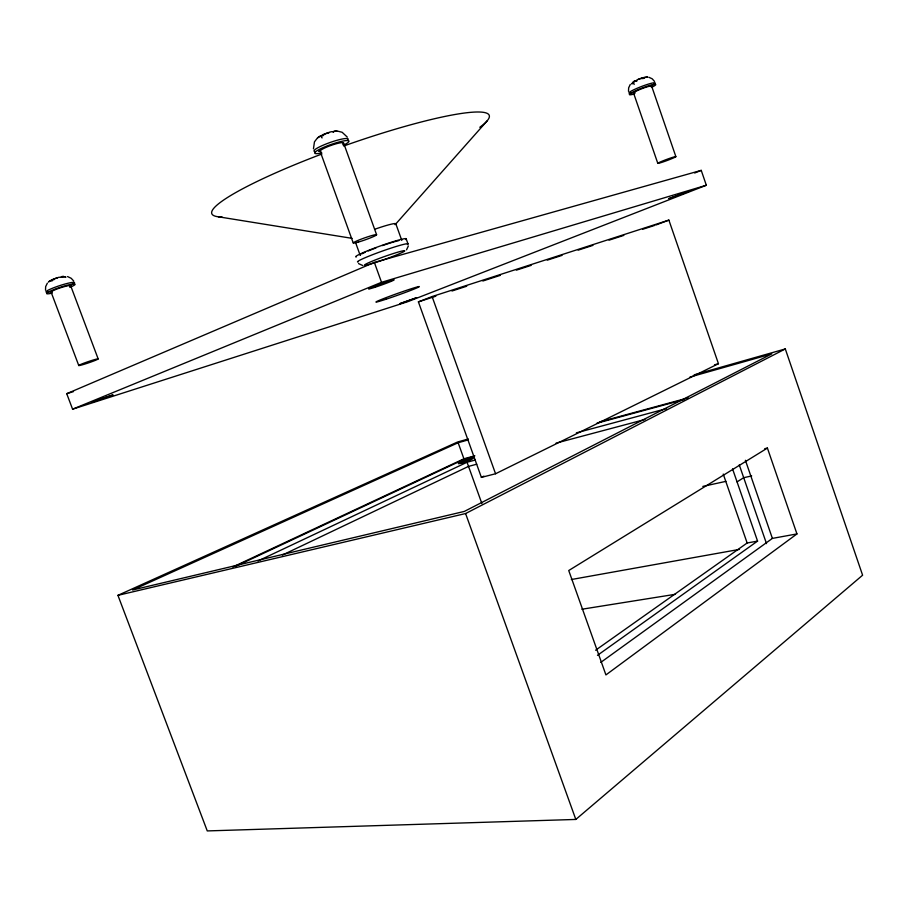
<?xml version="1.0" encoding="UTF-8"?>
<svg xmlns="http://www.w3.org/2000/svg" width="908" height="908" viewBox="0 0 908 908"><rect width="100%" height="100%" fill="white"/><g stroke="black" fill="none" stroke-linecap="round" stroke-linejoin="round"><path stroke-width="1.36" d="M408.35 245.966L406.546 249.825M630.288 84.399L628.654 87.86L628.495 91.345M47.364 283.148L45.65 286.644L45.525 290.242M395.491 224.287L487.108 120.923M317.391 138.027L314.463 141.852L313.453 148.833M468.324 438.961L457.439 442.06L117.927 595.342L207.262 830.922L575.82 819.436L862.6 575.207L785.307 348.944L694.155 374.834M796.952 533.927L605.92 674.916L568.737 570.53L767.408 448.075L796.952 533.927L772.39 538.399L600.79 662.386M597.475 655.338L757.567 541.1L732.54 468.846M595.591 650.219L747.148 542.995L757.567 541.1M737.058 481.887L743.697 477.687L751.688 475.94M65.251 277.383A20.146 11.611 72.7 0 1 65.966 277.11A9.931 8.047 54.9 0 0 62.243 277.076A5.618 0.681 -18 0 0 61.71 276.781A5.403 0.658 -18 0 0 61.301 276.827A9.852 5.652 72.9 0 1 63.787 276.52A20.407 16.594 55.4 0 0 60.291 277.371L59.656 277.269A10.17 5.823 72.9 0 0 57.76 277.678L53.89 279.028A10.011 8.138 54.4 0 0 50.632 280.81A19.374 11.032 72.6 0 0 48.465 281.991A9.682 7.877 54.3 0 1 49.304 281.287A10.238 8.342 54.3 0 1 51.767 280.186L54.071 279.641M333.236 131.717A12.508 8.785 78.1 0 0 329.309 132.443L324.667 134.043A12.735 8.512 62.2 0 0 322.147 135.11A12.031 8.047 62.2 0 0 321.319 135.894A24.3 16.991 77.5 0 0 317.948 137.687M117.927 595.342L465.588 513.542L785.307 348.944M495.552 473.76L718.444 363.711L668.878 220.111L432.094 296.553L418.395 301.865L481.388 477.392L495.552 473.76L432.094 296.553M481.388 477.392L483.93 476.144M282.422 555.038L468.528 466.394L476.734 464.215M257.94 560.985L467.041 462.251L475.236 460.038M647.597 77.123A18.762 9.704 68 0 0 645.475 77.464A9.455 7.922 85.8 0 0 641.956 78.099L638.301 79.359A9.489 4.937 67.8 0 0 636.474 80.551A19.499 16.333 84.8 0 0 633.307 82.026L634.147 84.478M232.732 566.989L463.909 458.79L474.85 455.816M236.057 566.149L464.294 459.21L473.851 456.611M641.899 78.735L643.999 77.748A9.557 8.013 85.8 0 1 647.597 77.101M467.688 440.039L458.143 442.752L132.591 590.007L464.34 511.42L771.755 353.882L689.944 377.058M66.727 393.686L374.357 262.423L701.237 170.375L706.333 185.255L407.681 301.717L72.583 409.179L66.727 393.686L73.491 391.586M72.583 409.179L381.53 282.309L706.333 185.255M694.677 173.008L701.237 170.375M656.041 224.957L668.878 220.111M418.395 301.865L435.84 296.212M451.957 291.003L466.723 286.224M482.84 281.003L500.297 275.362M516.402 270.141L531.169 265.363M547.286 260.153L562.052 255.375M578.169 250.154L592.935 245.376M609.052 240.166L623.819 235.388M642.614 229.304L654.702 225.4M714.505 364.834L718.444 363.711M329.309 132.432L329.059 132.5A6.47 1.033 -19.4 0 0 328.639 132.625M599.28 422.004L688.162 397.863M596.794 423.253L684.223 399.531M576.364 432.855L666.551 408.6M556.059 443.127L644.941 419.485M764.706 448.7L767.408 448.075M702.826 486.416L725.878 481.365M571.325 579.531L739.509 549.385M323.691 135.428L321.25 135.859A12.394 8.308 62.2 0 0 317.936 137.675M636.633 80.585L635.112 80.846A9.364 4.892 67.7 0 0 633.296 82.015M581.892 609.234L675.484 594.275M337.152 131.024L342.146 132.273L347.31 137.119M352.077 238.35L218.374 216.785M362.882 265.59L358.535 263.604M648.97 77.316L652.182 78.792L654.566 81.47M67.567 276.565L71.221 278.302L73.707 281.026M51.12 292.149L78.769 365.549M70.642 285.668L98.155 358.876A10.249 0.636 -18.8 0 1 83.23 364.551A10.249 0.636 -18.8 0 1 83.99 363.132A10.249 0.636 -18.8 0 1 98.155 358.944M343.576 142.953L376.593 234.707M465.588 513.542L575.82 819.436M374.357 262.423L381.53 282.309M321.319 135.894L322.056 137.959M355.539 242.47L360.147 255.262M320.138 151.296L353.257 243.026M406.205 238.906L408.021 243.98M395.82 223.765L401.79 240.404M467.041 462.251L481.898 503.611M458.143 442.752L463.909 458.79M723.245 474.078L747.148 542.995M633.557 93.036L657.801 163.361M745.4 460.277L772.39 538.399M739.26 464.851L766.5 543.608M651.626 86.101L675.87 156.63A9.648 0.59 -20.4 0 1 661.819 162.362A9.648 0.59 -20.4 0 1 662.829 160.909A9.648 0.59 -20.4 0 1 675.858 156.698M343.678 146.018A147.187 19.715 -19.5 0 1 479.799 127.279M222.108 217.023A147.187 19.715 -19.5 0 1 321.897 153.997M360.374 254.842A22.11 1.6 -19.6 0 1 360.782 254.535M362.122 253.752A22.11 1.6 -19.6 0 1 365.254 252.254M368.228 250.971A22.11 1.6 -19.6 0 1 375.946 247.941M382.416 245.603A22.11 1.6 -19.6 0 1 398.884 240.597M356.299 256.975A26.809 1.941 -19.6 0 1 381.065 245.693A26.809 1.941 -19.6 0 1 405.547 239.564M374.561 229.327A22.121 1.884 -19.6 0 1 395.025 224.639M358.127 262.037A26.797 1.839 -19.6 0 1 382.926 250.869A26.797 1.839 -19.6 0 1 407.363 244.615M634.306 92.275A14.097 1.589 -20.9 0 1 631.662 90.857A14.097 1.589 -20.9 0 1 650.514 83.502A14.097 1.589 -20.9 0 1 651.865 85.42M633.92 94.08A14.097 1.566 -20.9 0 1 632.967 92.026A14.097 1.566 -20.9 0 1 651.921 84.853A14.097 1.566 -20.9 0 1 651.569 87.395M632.467 83.65A19.034 9.988 67.9 0 0 631.582 83.899A9.432 7.877 85.3 0 1 634.193 81.731M644.067 77.793A5.255 0.624 -21 0 1 643.284 78.497A9.591 4.971 67.8 0 1 643.59 78.451M636.86 81.141A5.255 0.624 -21 0 1 636.531 81.243M634.465 81.255A5.255 0.624 -21 0 1 635.078 80.857M641.933 78.088A5.255 0.624 -21 0 0 638.869 79.132A5.051 0.602 -21 0 0 638.301 79.359M635.214 93.002A9.682 1.078 -20.9 0 1 641.354 88.882A9.682 1.078 -20.9 0 1 651.093 86.748M315.246 151.591A18.126 2.758 -19.4 0 1 330.739 142.261A18.126 2.758 -19.4 0 1 347.231 140.502M319.741 151.137A18.126 2.758 -19.4 0 1 318.583 151.341M321.772 152.884A18.126 2.724 -19.4 0 1 318.731 149.729A18.126 2.724 -19.4 0 1 343.746 140.922A18.126 2.724 -19.4 0 1 343.281 145.314M333.236 131.739A24.777 16.492 62.8 0 1 336.845 131.081A12.326 8.671 78.2 0 0 332.986 131.785A6.799 1.09 -19.4 0 1 333.554 132.125M321.194 136.654A6.81 1.09 -19.4 0 1 321.001 136.098M324.712 134.021A6.81 1.09 -19.4 0 1 328.707 132.579M320.967 151.591A12.44 1.873 -19.4 0 1 331.999 145.076A12.44 1.873 -19.4 0 1 342.611 144.202M49.35 291.945A14.993 1.725 -18.1 0 1 50.7 288.982A14.993 1.725 -18.1 0 1 70.574 282.694A14.993 1.725 -18.1 0 1 70.381 285.294M52.017 293.159A14.993 1.714 -18.1 0 1 50.303 291.082A14.993 1.714 -18.1 0 1 71.187 284.329A14.993 1.714 -18.1 0 1 69.916 287.371M52.142 280.481A5.618 0.681 -18 0 1 51.665 280.22M57.715 277.678A5.618 0.681 -18 0 0 54.469 278.79A5.414 0.658 -18 0 0 53.89 279.028M51.824 281.003A9.92 5.652 72.8 0 1 52.221 280.674M52.221 292.262A10.294 1.18 -18.1 0 1 60.62 287.745A10.294 1.18 -18.1 0 1 69.757 286.565M91.56 402.289L112.819 394.957L91.56 402.289M668.98 198.58L688.854 191.384L668.98 198.58M400.031 303.601L416.545 297.745L400.031 303.601M374.164 262.934A21.417 1.396 -19.6 0 0 404.809 250.835A21.417 1.396 -19.6 0 0 374.913 260.108A21.417 1.396 -19.6 0 0 374.164 262.934M358.467 242.027A12.383 1.022 -19.5 0 0 376.57 234.82A12.383 1.022 -19.5 0 0 359.716 239.723A12.383 1.022 -19.5 0 0 358.467 242.027M321.25 135.859A6.549 1.044 -19.4 0 0 321.148 135.95M374.754 287.337A13.631 0.658 -19.6 0 0 394.174 279.846A13.631 0.658 -19.6 0 0 375.072 286.02A13.631 0.658 -19.6 0 0 374.754 287.337M386.229 299.163A23.006 0.874 -19.6 0 0 419.337 286.61A23.006 0.874 -19.6 0 0 387.478 297.109A23.006 0.874 -19.6 0 0 386.229 299.163M461.956 462.944A7.854 0.692 -19.8 0 0 473.238 458.313A7.854 0.692 -19.8 0 0 462.331 461.525A7.854 0.692 -19.8 0 0 461.956 462.944"/></g></svg>
